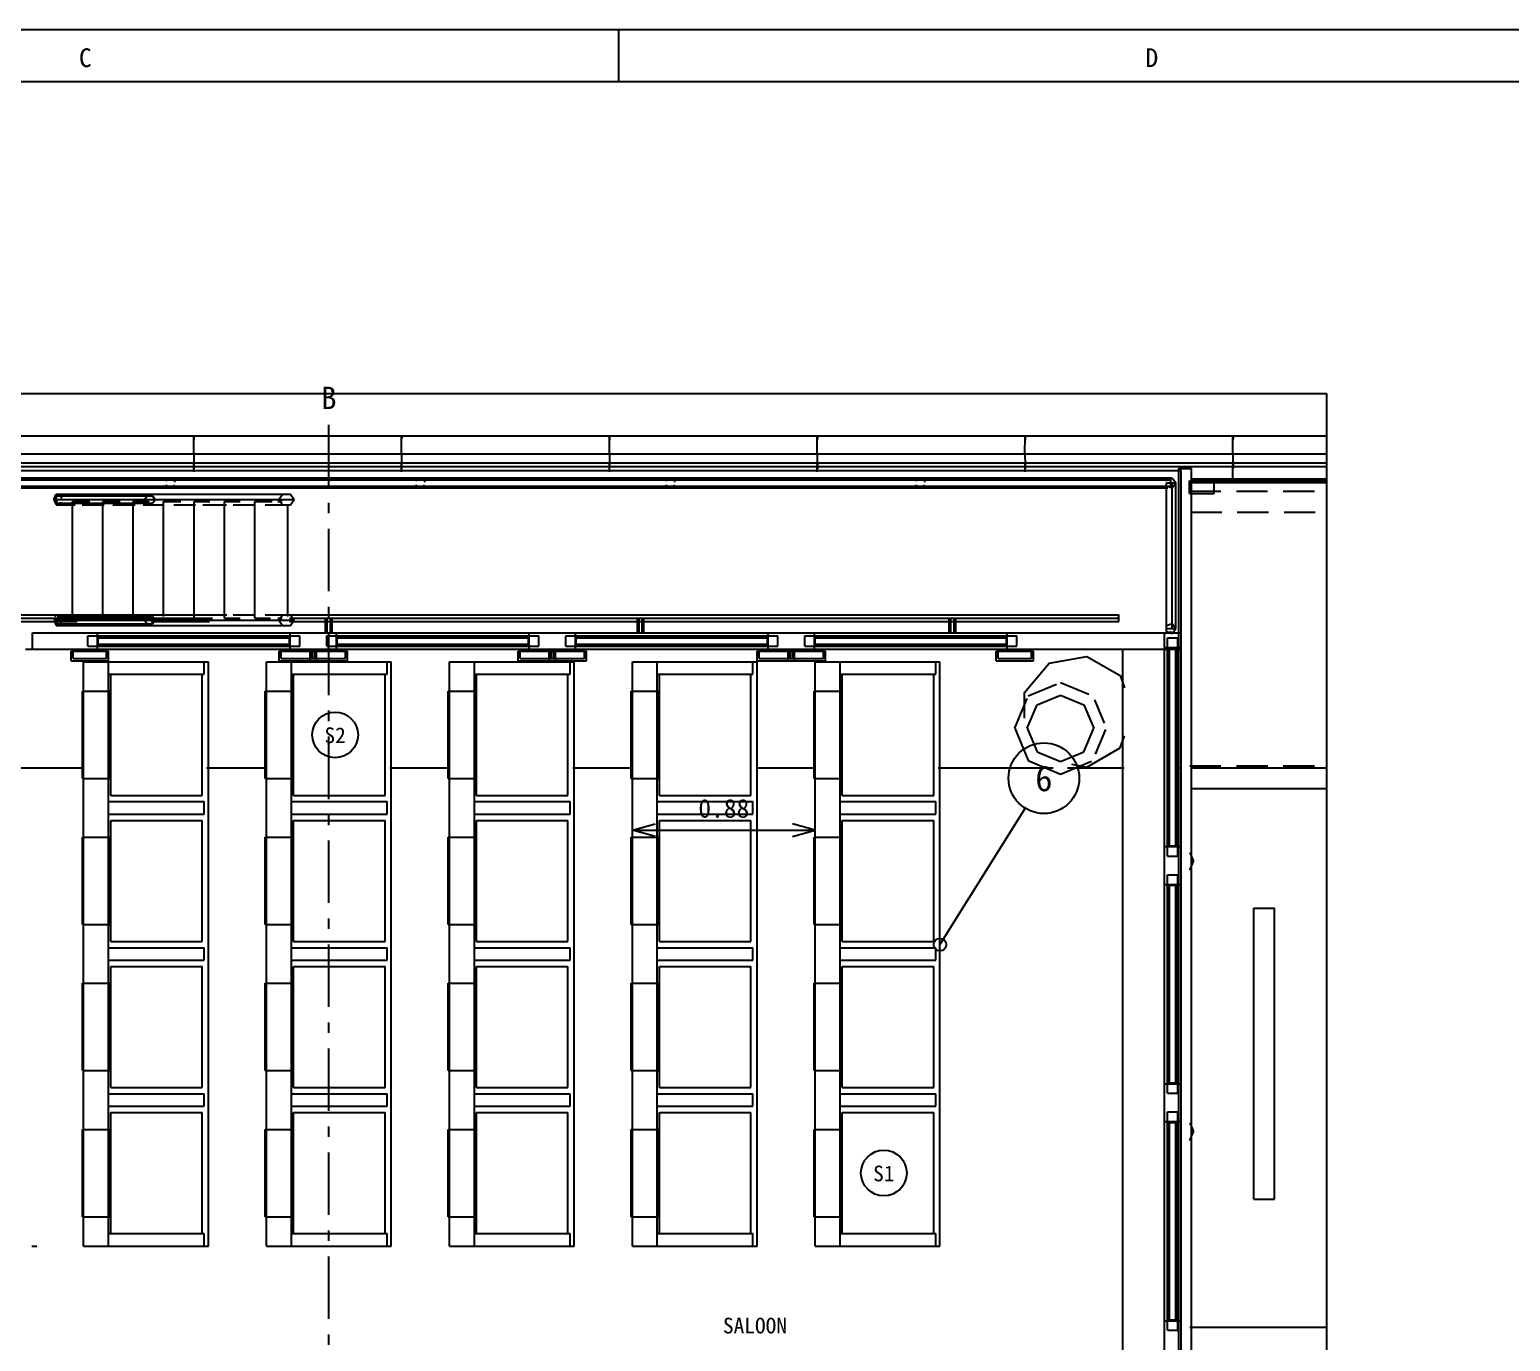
# Model space of a CAD drawing. Extents: x 5 to 836, y 5 to 589.
# Drawn here: x 261.2 to 403.7, y 462.8 to 589 of the extents above; entities that cross this region are included whole.
import ezdxf
from ezdxf.enums import TextEntityAlignment as Align

# ---------------------------------------------------------------- set-up
doc = ezdxf.new("R2010")
doc.units = 0
doc.linetypes.add('CENTER', pattern=[10, 6, -1.5, 1, -1.5])
doc.linetypes.add('DASHED', pattern=[4.5, 3, -1.5])
for name, color, linetype in [('CENTRE', 4, 'CENTER'), ('CUT', 7, 'CONTINUOUS'), ('DETAIL', 8, 'CONTINUOUS'), ('DIM', 3, 'CONTINUOUS'), ('FRAME', 7, 'CONTINUOUS'), ('MARKING', 4, 'DASHED'), ('OUTLINE', 7, 'CONTINUOUS'), ('RESOLVED', 3, 'CONTINUOUS'), ('RESOLVED-TEXT', 3, 'CONTINUOUS'), ('ROOM', 8, 'CONTINUOUS'), ('SEAT', 4, 'CONTINUOUS'), ('SEAT-TEXT', 4, 'CONTINUOUS'), ('TEXT', 7, 'CONTINUOUS'), ('THIN', 7, 'CONTINUOUS')]:
    doc.layers.add(name, color=color, linetype=linetype)

msp = doc.modelspace()

# ---------------------------------------------------------------- linework, layer by layer
at = {"layer": 'CENTRE'}
msp.add_line((290, 375), (290, 551), dxfattribs=at)
at = {"layer": 'CUT'}
for p, q in [((285.18, 543.8), (285.55, 544.32)), ((285.55, 544.32), (286.29, 544.32)), ((286.29, 544.32), (286.67, 543.8)), ((272.27, 543.8), (272.52, 544.15)), ((272.27, 543.8), (272.52, 543.45)), ((272.52, 544.15), (273.02, 544.15)), ((272.52, 543.45), (273.02, 543.45)), ((273.02, 544.15), (273.26, 543.8)), ((273.02, 543.45), (273.27, 543.8)), ((285.18, 543.8), (285.55, 543.28)), ((285.55, 543.28), (286.29, 543.28)), ((286.29, 543.28), (286.67, 543.8)), ((272.27, 532.2), (272.52, 532.55)), ((272.27, 532.2), (272.52, 531.85)), ((272.52, 532.55), (273.02, 532.55)), ((272.52, 531.85), (273.02, 531.85)), ((273.02, 532.55), (273.26, 532.2)), ((273.02, 531.85), (273.26, 532.2)), ((285.18, 532.2), (285.55, 532.72)), ((285.18, 532.2), (285.55, 531.68)), ((285.55, 532.72), (286.29, 532.72)), ((285.55, 531.68), (286.29, 531.68)), ((286.29, 532.72), (286.67, 532.2)), ((286.29, 531.68), (286.67, 532.2)), ((261.48, 531), (267.72, 531)), ((261.48, 529.4), (261.48, 531)), ((266.8, 530.7), (267.8, 530.7)), ((266.8, 529.7), (266.8, 530.7)), ((267.72, 529.4), (267.72, 531)), ((267.8, 529.7), (267.8, 530.7)), ((267.8, 530.5), (286.2, 530.5)), ((286.2, 529.7), (286.2, 530.7)), ((286.2, 530.7), (287.2, 530.7)), ((286.28, 531), (290.72, 531)), ((286.28, 529.4), (286.28, 531)), ((287.2, 529.7), (287.2, 530.7)), ((289.8, 530.7), (290.8, 530.7)), ((289.8, 529.7), (289.8, 530.7)), ((290.72, 529.4), (290.72, 531)), ((290.8, 529.7), (290.8, 530.7)), ((290.8, 530.5), (309.2, 530.5)), ((309.2, 529.7), (309.2, 530.7)), ((309.2, 530.7), (310.2, 530.7)), ((309.28, 531), (313.72, 531)), ((309.28, 529.4), (309.28, 531)), ((310.2, 529.7), (310.2, 530.7)), ((312.8, 530.7), (313.8, 530.7)), ((312.8, 529.7), (312.8, 530.7)), ((313.72, 529.4), (313.72, 531)), ((313.8, 529.7), (313.8, 530.7)), ((313.8, 530.5), (332.2, 530.5)), ((332.2, 529.7), (332.2, 530.7)), ((332.2, 530.7), (333.2, 530.7)), ((332.28, 531), (336.72, 531)), ((332.28, 529.4), (332.28, 531)), ((333.2, 529.7), (333.2, 530.7)), ((335.8, 530.7), (336.8, 530.7)), ((335.8, 529.7), (335.8, 530.7)), ((336.72, 529.4), (336.72, 531)), ((336.8, 529.7), (336.8, 530.7)), ((336.8, 530.5), (355.2, 530.5)), ((355.2, 529.7), (355.2, 530.7)), ((355.2, 530.7), (356.2, 530.7)), ((355.28, 531), (372, 531)), ((355.28, 529.4), (355.28, 531)), ((356.2, 529.7), (356.2, 530.7)), ((370.4, 529.58), (370.4, 531)), ((370.7, 530.5), (371.7, 530.5)), ((370.7, 529.5), (370.7, 530.5)), ((371.7, 529.5), (371.7, 530.5)), ((372, 529.4), (372, 531)), ((261.48, 529.4), (267.72, 529.4)), ((265.4, 529.3), (268.6, 529.3)), ((265.4, 528.5), (265.4, 529.3)), ((266.8, 529.7), (267.8, 529.7)), ((267.8, 529.9), (286.2, 529.9)), ((268.6, 528.5), (268.6, 529.3)), ((285.4, 529.3), (291.6, 529.3)), ((285.4, 528.5), (285.4, 529.3)), ((286.2, 529.7), (287.2, 529.7)), ((286.28, 529.4), (290.72, 529.4)), ((288.4, 528.5), (288.4, 529.3)), ((288.6, 528.5), (288.6, 529.3)), ((289.8, 529.7), (290.8, 529.7)), ((290.8, 529.9), (309.2, 529.9)), ((291.6, 528.5), (291.6, 529.3)), ((308.4, 529.3), (314.6, 529.3)), ((308.4, 528.5), (308.4, 529.3)), ((309.2, 529.7), (310.2, 529.7)), ((309.28, 529.4), (313.72, 529.4)), ((311.4, 528.5), (311.4, 529.3)), ((311.6, 528.5), (311.6, 529.3)), ((312.8, 529.7), (313.8, 529.7)), ((313.8, 529.9), (332.2, 529.9)), ((314.6, 528.5), (314.6, 529.3)), ((331.4, 529.3), (337.6, 529.3)), ((331.4, 528.5), (331.4, 529.3)), ((332.2, 529.7), (333.2, 529.7)), ((332.28, 529.4), (336.72, 529.4)), ((334.4, 528.5), (334.4, 529.3)), ((334.6, 528.5), (334.6, 529.3)), ((335.8, 529.7), (336.8, 529.7)), ((336.8, 529.9), (355.2, 529.9)), ((337.6, 528.5), (337.6, 529.3)), ((354.4, 529.3), (357.6, 529.3)), ((354.4, 528.5), (354.4, 529.3)), ((355.2, 529.7), (356.2, 529.7)), ((355.28, 529.4), (372, 529.4)), ((357.6, 528.5), (357.6, 529.3)), ((370.4, 529.58), (372, 529.58)), ((370.7, 529.5), (371.7, 529.5)), ((370.9, 510.5), (370.9, 529.5)), ((371.5, 510.5), (371.5, 529.5)), ((265.4, 528.5), (268.6, 528.5)), ((285.4, 528.5), (291.6, 528.5)), ((308.4, 528.5), (314.6, 528.5)), ((331.4, 528.5), (337.6, 528.5)), ((354.4, 528.5), (357.6, 528.5)), ((370.4, 506.78), (370.4, 510.42)), ((370.4, 510.42), (372, 510.42)), ((370.7, 510.5), (371.7, 510.5)), ((370.7, 509.5), (370.7, 510.5)), ((371.7, 509.5), (371.7, 510.5)), ((372, 506.78), (372, 510.42)), ((370.7, 509.5), (371.7, 509.5)), ((370.7, 506.7), (370.7, 507.7)), ((370.7, 507.7), (371.7, 507.7)), ((371.7, 506.7), (371.7, 507.7)), ((370.4, 506.78), (372, 506.78)), ((370.7, 506.7), (371.7, 506.7)), ((370.9, 487.7), (370.9, 506.7)), ((371.5, 487.7), (371.5, 506.7)), ((370.4, 483.98), (370.4, 487.62)), ((370.4, 487.62), (372, 487.62)), ((370.7, 487.7), (371.7, 487.7)), ((370.7, 486.7), (370.7, 487.7)), ((371.7, 486.7), (371.7, 487.7)), ((372, 483.98), (372, 487.62)), ((370.7, 486.7), (371.7, 486.7)), ((370.7, 483.9), (370.7, 484.9)), ((370.7, 484.9), (371.7, 484.9)), ((371.7, 483.9), (371.7, 484.9)), ((370.4, 483.98), (372, 483.98)), ((370.7, 483.9), (371.7, 483.9)), ((370.9, 464.9), (370.9, 483.9)), ((371.5, 464.9), (371.5, 483.9)), ((370.4, 461.18), (370.4, 464.82)), ((370.4, 464.82), (372, 464.82)), ((370.7, 464.9), (371.7, 464.9)), ((370.7, 463.9), (370.7, 464.9)), ((371.7, 463.9), (371.7, 464.9)), ((372, 461.18), (372, 464.82)), ((370.7, 463.9), (371.7, 463.9))]:
    msp.add_line(p, q, dxfattribs=at)
at = {"layer": 'DETAIL'}
for p, q in [((212.8, 549.93), (386, 549.93)), ((276.99, 548.2), (277, 549.93)), ((277, 549.94), (277, 549.67)), ((277, 548.2), (277, 549.93)), ((277, 549.93), (277, 549.53)), ((277, 549.67), (277, 549.93)), ((277, 549.93), (277, 549.67)), ((296.99, 548.2), (297, 549.93)), ((296.99, 548.2), (296.99, 549.93)), ((297, 549.93), (297, 549.67)), ((297.01, 549.93), (297.01, 549.67)), ((316.98, 549.93), (316.99, 549.53)), ((316.99, 548.2), (316.99, 549.93)), ((317, 549.67), (317.01, 549.93)), ((317.01, 549.93), (317.01, 549.67)), ((336.98, 549.93), (336.98, 549.53)), ((336.98, 548.2), (336.99, 549.93)), ((336.99, 548.2), (336.99, 549.93)), ((337.01, 549.93), (337.01, 549.67)), ((337.01, 549.67), (337.01, 549.93)), ((337.01, 549.93), (337.01, 549.67)), ((356.98, 548.2), (356.99, 549.93)), ((356.99, 549.93), (356.99, 549.53)), ((357.01, 549.93), (357.01, 549.67)), ((357.01, 549.67), (357.01, 549.93)), ((376.97, 548.2), (376.99, 549.93)), ((376.98, 548.2), (376.99, 549.93)), ((376.99, 549.93), (376.99, 549.53)), ((377.01, 549.93), (377.01, 549.67)), ((377.01, 549.67), (377.01, 549.93)), ((377.01, 549.93), (377.02, 549.67)), ((212.81, 548.2), (386, 548.2)), ((212.82, 547.35), (386, 547.35)), ((276.99, 548.2), (277, 547.13)), ((277, 548.2), (277, 547.13)), ((277, 547.35), (277, 547.08)), ((277, 546.99), (277, 547.35)), ((277, 547.08), (277, 547.35)), ((296.99, 548.2), (297, 547.13)), ((296.99, 548.2), (296.99, 547.13)), ((297, 547.35), (297, 547.08)), ((297, 546.99), (297, 547.35)), ((297, 547.08), (297, 547.35)), ((297, 547.35), (297, 547.08)), ((316.99, 548.2), (316.99, 547.13)), ((316.99, 546.99), (317, 547.35)), ((317, 547.35), (317, 547.08)), ((317, 546.99), (317, 547.35)), ((317, 547.08), (317, 547.35)), ((336.98, 548.2), (336.99, 547.13)), ((336.99, 548.2), (336.99, 547.13)), ((336.99, 546.99), (337, 547.35)), ((337, 547.35), (337, 547.08)), ((337, 547.08), (337, 547.35)), ((356.98, 548.2), (356.99, 547.13)), ((356.99, 546.99), (357, 547.35)), ((357, 547.35), (357, 547.08)), ((357, 547.08), (357, 547.35)), ((376.97, 548.2), (376.98, 547.13)), ((376.98, 548.2), (376.98, 547.13)), ((376.99, 546.99), (377, 547.35)), ((377, 547.35), (377.01, 547.08)), ((377, 547.08), (377, 547.35)), ((107.3, 545.88), (371, 545.88)), ((212.82, 546.99), (386, 546.99)), ((212.83, 546.6), (372, 546.6)), ((274.38, 545.69), (274.94, 545.88)), ((274.94, 545.88), (275.22, 545.5)), ((277, 546.47), (277, 546.99)), ((277, 546.99), (277, 546.75)), ((297, 546.47), (297, 546.99)), ((297, 546.99), (297, 546.75)), ((298.44, 545.69), (299, 545.88)), ((299, 545.88), (299.27, 545.5)), ((317, 546.47), (317, 546.99)), ((322.49, 545.69), (323.05, 545.88)), ((323.05, 545.88), (323.33, 545.5)), ((336.99, 546.47), (336.99, 546.99)), ((336.99, 546.99), (337, 546.75)), ((346.54, 545.69), (347.1, 545.88)), ((347.1, 545.88), (347.38, 545.5)), ((356.99, 546.47), (356.99, 546.99)), ((356.99, 546.99), (357, 546.75)), ((370.6, 545.69), (371.15, 545.88)), ((371, 545.02), (371, 545.88)), ((371.15, 545.88), (371.5, 545.4)), ((371.8, 546.8), (373, 546.8)), ((371.8, 379.2), (371.8, 546.8)), ((372, 379.4), (372, 546.6)), ((372.94, 545.81), (386, 545.81)), ((373, 379.2), (373, 546.8)), ((376.99, 545.81), (376.99, 546.99)), ((376.99, 546.99), (376.99, 546.75)), ((376.99, 545.81), (376.99, 546.05)), ((376.99, 545.81), (377, 545.45)), ((377, 545.86), (377, 545.45)), ((95.12, 544.92), (370.72, 544.92)), ((105.34, 545.09), (371, 545.09)), ((106.46, 545.69), (371, 545.69)), ((263.52, 543.8), (263.76, 544.32)), ((263.76, 544.32), (286.29, 544.32)), ((264.24, 544.32), (264.34, 544.11)), ((274.38, 545.58), (274.38, 545.69)), ((274.38, 545.11), (274.38, 545.22)), ((274.38, 545.11), (274.94, 544.92)), ((274.94, 544.92), (275.15, 545.21)), ((298.44, 545.58), (298.44, 545.69)), ((298.44, 545.11), (298.44, 545.22)), ((298.44, 545.11), (299, 544.92)), ((299, 544.92), (299.2, 545.21)), ((322.49, 545.58), (322.49, 545.69)), ((322.49, 545.11), (322.49, 545.22)), ((322.49, 545.11), (323.05, 544.92)), ((323.05, 544.92), (323.26, 545.21)), ((346.54, 545.58), (346.54, 545.69)), ((346.54, 545.11), (346.54, 545.22)), ((346.54, 545.11), (347.1, 544.92)), ((347.1, 544.92), (347.31, 545.21)), ((370.6, 545.58), (370.6, 545.69)), ((370.6, 545.4), (371.5, 545.4)), ((370.6, 531.11), (370.6, 545.4)), ((370.6, 545.11), (371.15, 544.92)), ((371.15, 544.92), (371.5, 545.4)), ((371.15, 531.4), (371.15, 545.4)), ((371.5, 531.4), (371.5, 545.4)), ((372.8, 545.6), (386, 545.6)), ((372.8, 544.4), (372.8, 545.6)), ((372.8, 544.4), (375.2, 544.4)), ((372.81, 545.45), (386, 545.45)), ((375.2, 544.4), (375.2, 545.6)), ((377, 545.45), (377, 545.58)), ((263.52, 543.8), (286.67, 543.8)), ((263.52, 543.8), (263.76, 543.28)), ((263.68, 543.8), (263.84, 544.15)), ((263.68, 543.8), (263.84, 543.45)), ((263.76, 543.28), (265.57, 543.28)), ((263.84, 544.15), (273.02, 544.15)), ((263.84, 543.45), (273.02, 543.45)), ((264.16, 544.15), (264.27, 543.92)), ((264.16, 543.45), (264.22, 543.57)), ((264.24, 543.28), (264.29, 543.38)), ((265.32, 543.6), (266.99, 543.6)), ((265.32, 532.54), (265.32, 543.6)), ((266.27, 543.28), (268.37, 543.28)), ((268.25, 543.6), (269.92, 543.6)), ((268.25, 532.54), (268.25, 543.6)), ((269.21, 543.28), (271.36, 543.28)), ((271.17, 543.6), (272.7, 543.6)), ((271.17, 532.54), (271.17, 543.6)), ((272.14, 543.28), (274.15, 543.28)), ((274.09, 543.6), (275.76, 543.6)), ((274.09, 532.54), (274.09, 543.6)), ((275.07, 543.28), (277.17, 543.28)), ((277.02, 543.6), (278.55, 543.6)), ((277.02, 532.4), (277.02, 543.6)), ((277.87, 543.28), (280.15, 543.28)), ((279.94, 543.6), (281.47, 543.6)), ((279.94, 532.4), (279.94, 543.6)), ((280.8, 543.28), (282.94, 543.28)), ((282.86, 543.6), (284.53, 543.6)), ((282.86, 532.4), (282.86, 543.6)), ((283.88, 543.28), (286.29, 543.28)), ((285.09, 543.6), (285.51, 543.6)), ((286.06, 532.54), (286.06, 543.32)), ((108, 532.71), (280.19, 532.71)), ((108, 532.4), (278.79, 532.4)), ((108, 532.09), (265.77, 532.09)), ((263.52, 532.2), (286.67, 532.2)), ((263.52, 532.2), (263.76, 531.68)), ((263.66, 532.51), (263.76, 532.72)), ((263.68, 532.2), (263.84, 531.85)), ((263.76, 531.68), (286.29, 531.68)), ((263.84, 532.55), (273.02, 532.55)), ((263.84, 531.85), (273.02, 531.85)), ((264.16, 531.85), (264.22, 531.97)), ((264.24, 532.72), (264.34, 532.51)), ((264.24, 531.68), (264.29, 531.78)), ((272.91, 532.09), (278.51, 532.09)), ((279.94, 532.4), (281.47, 532.4)), ((280.8, 532.71), (282.94, 532.71)), ((282.86, 532.4), (284.39, 532.4)), ((283.88, 532.71), (366, 532.71)), ((285.09, 532.4), (285.51, 532.4)), ((286.21, 532.4), (366, 532.4)), ((286.21, 532.09), (366, 532.09)), ((289.68, 531), (289.68, 532.4)), ((289.84, 531), (289.84, 532.4)), ((290.16, 531), (290.16, 532.4)), ((290.32, 531), (290.32, 532.4)), ((319.68, 531), (319.68, 532.4)), ((319.84, 531), (319.84, 532.4)), ((320.16, 531), (320.16, 532.4)), ((320.32, 531), (320.32, 532.4)), ((349.68, 531), (349.68, 532.4)), ((349.84, 531), (349.84, 532.4)), ((350.16, 531), (350.16, 532.4)), ((350.32, 531), (350.32, 532.4)), ((366, 532.09), (366, 532.71)), ((370.6, 531.69), (371.15, 531.88)), ((371.15, 531.88), (371.5, 531.4)), ((261.48, 531), (372, 531)), ((261.48, 529.4), (261.48, 531)), ((266.8, 530.7), (287.2, 530.7)), ((266.8, 529.7), (266.8, 530.7)), ((267.72, 529.4), (267.72, 531)), ((267.8, 529.7), (267.8, 530.7)), ((267.8, 530.5), (286.2, 530.5)), ((286.2, 529.7), (286.2, 530.7)), ((286.28, 529.4), (286.28, 531)), ((287.2, 529.7), (287.2, 530.7)), ((289.8, 530.7), (310.2, 530.7)), ((289.8, 529.7), (289.8, 530.7)), ((290.72, 529.4), (290.72, 531)), ((290.8, 529.7), (290.8, 530.7)), ((290.8, 530.5), (309.2, 530.5)), ((309.2, 529.7), (309.2, 530.7)), ((309.28, 529.4), (309.28, 531)), ((310.2, 529.7), (310.2, 530.7)), ((312.8, 530.7), (333.2, 530.7)), ((312.8, 529.7), (312.8, 530.7)), ((313.72, 529.4), (313.72, 531)), ((313.8, 529.7), (313.8, 530.7)), ((313.8, 530.5), (332.2, 530.5)), ((332.2, 529.7), (332.2, 530.7)), ((332.28, 529.4), (332.28, 531)), ((333.2, 529.7), (333.2, 530.7)), ((335.8, 530.7), (356.2, 530.7)), ((335.8, 529.7), (335.8, 530.7)), ((336.72, 529.4), (336.72, 531)), ((336.8, 529.7), (336.8, 530.7)), ((336.8, 530.5), (355.2, 530.5)), ((355.2, 529.7), (355.2, 530.7)), ((355.28, 529.4), (355.28, 531)), ((356.2, 529.7), (356.2, 530.7)), ((370.4, 395), (370.4, 531)), ((370.6, 531.4), (371.5, 531.4)), ((370.6, 531.11), (371.15, 530.92)), ((370.7, 530.5), (371.7, 530.5)), ((370.7, 509.5), (370.7, 530.5)), ((371.15, 530.92), (371.5, 531.4)), ((371.7, 509.5), (371.7, 530.5)), ((261.48, 529.4), (370.47, 529.4)), ((265.2, 529.22), (268.8, 529.22)), ((265.2, 528.3), (265.2, 529.22)), ((265.4, 529.3), (268.6, 529.3)), ((265.4, 529.17), (265.4, 529.3)), ((266.8, 529.7), (287.2, 529.7)), ((267.8, 529.9), (286.2, 529.9)), ((268.6, 528.5), (268.6, 529.3)), ((268.8, 528.3), (268.8, 529.22)), ((285.2, 529.22), (291.8, 529.22)), ((285.2, 528.3), (285.2, 529.22)), ((285.4, 529.3), (291.6, 529.3)), ((285.4, 529.17), (285.4, 529.3)), ((288.2, 528.3), (288.2, 529.22)), ((288.4, 529.17), (288.4, 529.3)), ((288.6, 529.17), (288.6, 529.3)), ((288.8, 528.3), (288.8, 529.22)), ((289.8, 529.7), (310.2, 529.7)), ((290.8, 529.9), (309.2, 529.9)), ((291.6, 528.5), (291.6, 529.3)), ((291.8, 528.3), (291.8, 529.22)), ((308.2, 529.22), (314.8, 529.22)), ((308.2, 528.3), (308.2, 529.22)), ((308.4, 529.3), (314.6, 529.3)), ((308.4, 529.17), (308.4, 529.3)), ((311.2, 528.3), (311.2, 529.22)), ((311.4, 529.17), (311.4, 529.3)), ((311.6, 529.17), (311.6, 529.3)), ((311.8, 528.3), (311.8, 529.22)), ((312.8, 529.7), (333.2, 529.7)), ((313.8, 529.9), (332.2, 529.9)), ((314.6, 528.5), (314.6, 529.3)), ((314.8, 528.3), (314.8, 529.22)), ((331.2, 528.3), (331.2, 529.22)), ((331.2, 529.22), (337.8, 529.22)), ((331.4, 529.3), (337.6, 529.3)), ((331.4, 529.17), (331.4, 529.3)), ((334.2, 528.3), (334.2, 529.22)), ((334.4, 529.17), (334.4, 529.3)), ((334.6, 529.17), (334.6, 529.3)), ((334.8, 528.3), (334.8, 529.22)), ((335.8, 529.7), (356.2, 529.7)), ((336.8, 529.9), (355.2, 529.9)), ((337.6, 528.5), (337.6, 529.3)), ((337.8, 528.3), (337.8, 529.22)), ((354.2, 529.22), (357.8, 529.22)), ((354.2, 528.3), (354.2, 529.22)), ((354.4, 529.3), (357.6, 529.3)), ((354.4, 529.17), (354.4, 529.3)), ((357.6, 528.5), (357.6, 529.3)), ((357.8, 528.3), (357.8, 529.22)), ((359.3, 528.08), (362.94, 528.72)), ((362.94, 528.72), (366.14, 526.87)), ((366.4, 396.6), (366.4, 529.4)), ((370.4, 529.58), (372, 529.58)), ((370.7, 529.5), (371.7, 529.5)), ((370.9, 510.5), (370.9, 529.5)), ((371.5, 510.5), (371.5, 529.5)), ((371.86, 529.4), (372, 529.4)), ((265.2, 528.3), (268.8, 528.3)), ((266.4, 528.2), (278.4, 528.2)), ((266.4, 472), (266.4, 528.2)), ((268.8, 472), (268.8, 528.2)), ((278, 527), (278, 528.2)), ((278.4, 472), (278.4, 528.2)), ((284, 528.2), (296, 528.2)), ((284, 472), (284, 528.2)), ((285.2, 528.3), (291.8, 528.3)), ((286.4, 472), (286.4, 528.2)), ((295.6, 527), (295.6, 528.2)), ((296, 472), (296, 528.2)), ((301.6, 528.2), (313.6, 528.2)), ((301.6, 472), (301.6, 528.2)), ((304, 472), (304, 528.2)), ((308.2, 528.3), (314.8, 528.3)), ((313.2, 527), (313.2, 528.2)), ((313.6, 472), (313.6, 528.2)), ((319.2, 528.2), (331.2, 528.2)), ((319.2, 472), (319.2, 528.2)), ((321.6, 472), (321.6, 528.2)), ((330.8, 527), (330.8, 528.2)), ((331.2, 528.3), (337.8, 528.3)), ((331.2, 472), (331.2, 528.2)), ((336.8, 472), (336.8, 528.2)), ((336.8, 528.2), (348.8, 528.2)), ((339.2, 472), (339.2, 528.2)), ((348.4, 527), (348.4, 528.2)), ((348.8, 472), (348.8, 528.2)), ((354.2, 528.3), (357.8, 528.3)), ((356.93, 525.25), (359.3, 528.08)), ((268.8, 527), (278, 527)), ((269, 515.35), (269, 527)), ((277.8, 515.35), (277.8, 527)), ((286.4, 527), (295.6, 527)), ((286.6, 515.35), (286.6, 527)), ((295.4, 515.35), (295.4, 527)), ((304, 527), (313.2, 527)), ((304.2, 515.35), (304.2, 527)), ((313, 515.35), (313, 527)), ((321.6, 527), (330.8, 527)), ((321.8, 515.35), (321.8, 527)), ((330.6, 515.35), (330.6, 527)), ((339.2, 527), (348.4, 527)), ((339.4, 515.35), (339.4, 527)), ((348.2, 515.35), (348.2, 527)), ((357.29, 524.91), (360.03, 526.05)), ((360.4, 526.2), (363.14, 525.07)), ((366.14, 526.87), (366.56, 525.71)), ((266.28, 516.98), (266.28, 525.38)), ((266.28, 525.38), (268.92, 525.38)), ((268.92, 516.98), (268.92, 525.38)), ((283.88, 525.38), (286.52, 525.38)), ((283.88, 516.98), (283.88, 525.38)), ((286.52, 516.98), (286.52, 525.38)), ((301.48, 525.38), (304.12, 525.38)), ((301.48, 516.98), (301.48, 525.38)), ((304.12, 516.98), (304.12, 525.38)), ((319.08, 525.38), (321.72, 525.38)), ((319.08, 516.98), (319.08, 525.38)), ((321.72, 516.98), (321.72, 525.38)), ((336.68, 525.38), (339.32, 525.38)), ((336.68, 516.98), (336.68, 525.38)), ((339.32, 516.98), (339.32, 525.38)), ((356, 521.8), (357.19, 524.66)), ((356.93, 522.78), (356.93, 525.25)), ((358.14, 524.06), (360.4, 525)), ((360.4, 525), (362.66, 524.06)), ((363.67, 524.54), (364.59, 522.3)), ((357.2, 521.8), (358.14, 524.06)), ((362.66, 524.06), (363.6, 521.8)), ((356, 521.8), (357.29, 518.69)), ((357.2, 521.8), (358.14, 519.54)), ((362.66, 519.54), (363.6, 521.8)), ((363.77, 519.31), (364.75, 521.68)), ((366.14, 519.93), (366.56, 521.09)), ((357.29, 518.69), (360.4, 517.4)), ((358.14, 519.54), (360.4, 518.6)), ((360.4, 518.6), (362.66, 519.54)), ((362.94, 518.08), (366.14, 519.93)), ((235.09, 518), (266.31, 518)), ((278.21, 518), (283.95, 518)), ((295.85, 518), (301.59, 518)), ((313.48, 518), (319.08, 518)), ((331.12, 518), (336.72, 518)), ((348.62, 518), (359.68, 518)), ((360.4, 517.4), (363.39, 518.64)), ((361.08, 518), (366.54, 518)), ((361.46, 518.34), (362.94, 518.08)), ((371.86, 518), (372, 518)), ((372.94, 518), (386, 518)), ((266.28, 516.98), (268.92, 516.98)), ((283.88, 516.98), (286.52, 516.98)), ((301.48, 516.98), (304.12, 516.98)), ((319.08, 516.98), (321.72, 516.98)), ((336.68, 516.98), (339.32, 516.98)), ((372.94, 516), (386, 516)), ((268.8, 514.75), (278, 514.75)), ((269, 515.35), (277.8, 515.35)), ((278, 513.55), (278, 514.75)), ((286.4, 514.75), (295.6, 514.75)), ((286.6, 515.35), (295.4, 515.35)), ((295.6, 513.55), (295.6, 514.75)), ((304, 514.75), (313.2, 514.75)), ((304.2, 515.35), (313, 515.35)), ((313.2, 513.55), (313.2, 514.75)), ((321.6, 514.75), (330.8, 514.75)), ((321.8, 515.35), (330.6, 515.35)), ((330.8, 513.55), (330.8, 514.75)), ((339.2, 514.75), (348.4, 514.75)), ((339.4, 515.35), (348.2, 515.35)), ((348.4, 513.55), (348.4, 514.75)), ((268.8, 513.55), (278, 513.55)), ((286.4, 513.55), (295.6, 513.55)), ((304, 513.55), (313.2, 513.55)), ((321.6, 513.55), (330.8, 513.55)), ((339.2, 513.55), (348.4, 513.55)), ((269, 501.3), (269, 512.95)), ((269, 512.95), (277.8, 512.95)), ((277.8, 501.3), (277.8, 512.95)), ((286.6, 512.95), (295.4, 512.95)), ((286.6, 501.3), (286.6, 512.95)), ((295.4, 501.3), (295.4, 512.95)), ((304.2, 512.95), (313, 512.95)), ((304.2, 501.3), (304.2, 512.95)), ((313, 501.3), (313, 512.95)), ((321.8, 512.95), (330.6, 512.95)), ((321.8, 501.3), (321.8, 512.95)), ((330.6, 501.3), (330.6, 512.95)), ((339.4, 512.95), (348.2, 512.95)), ((339.4, 501.3), (339.4, 512.95)), ((348.2, 501.3), (348.2, 512.95)), ((266.28, 502.93), (266.28, 511.32)), ((266.28, 511.32), (268.92, 511.32)), ((268.92, 502.93), (268.92, 511.32)), ((283.88, 511.32), (286.52, 511.32)), ((283.88, 502.93), (283.88, 511.32)), ((286.52, 502.93), (286.52, 511.32)), ((301.48, 511.32), (304.12, 511.32)), ((301.48, 502.93), (301.48, 511.32)), ((304.12, 502.93), (304.12, 511.32)), ((319.08, 511.32), (321.72, 511.32)), ((319.08, 502.93), (319.08, 511.32)), ((321.72, 502.93), (321.72, 511.32)), ((336.68, 511.32), (339.32, 511.32)), ((336.68, 502.93), (336.68, 511.32)), ((339.32, 502.93), (339.32, 511.32)), ((370.4, 510.42), (372, 510.42)), ((370.7, 510.5), (371.7, 510.5)), ((370.7, 509.5), (371.7, 509.5)), ((372.85, 509.85), (373.2, 509)), ((372.85, 508.15), (373.2, 509)), ((370.7, 486.7), (370.7, 507.7)), ((370.7, 507.7), (371.7, 507.7)), ((371.7, 486.7), (371.7, 507.7)), ((370.4, 506.78), (372, 506.78)), ((370.7, 506.7), (371.7, 506.7)), ((370.9, 487.7), (370.9, 506.7)), ((371.5, 487.7), (371.5, 506.7)), ((379, 504.5), (381, 504.5)), ((379, 476.5), (379, 504.5)), ((381, 476.5), (381, 504.5)), ((266.28, 502.93), (268.92, 502.93)), ((283.88, 502.93), (286.52, 502.93)), ((301.48, 502.93), (304.12, 502.93)), ((319.08, 502.93), (321.72, 502.93)), ((336.68, 502.93), (339.32, 502.93)), ((268.8, 500.7), (278, 500.7)), ((269, 501.3), (277.8, 501.3)), ((278, 499.5), (278, 500.7)), ((286.4, 500.7), (295.6, 500.7)), ((286.6, 501.3), (295.4, 501.3)), ((295.6, 499.5), (295.6, 500.7)), ((304, 500.7), (313.2, 500.7)), ((304.2, 501.3), (313, 501.3)), ((313.2, 499.5), (313.2, 500.7)), ((321.6, 500.7), (330.8, 500.7)), ((321.8, 501.3), (330.6, 501.3)), ((330.8, 499.5), (330.8, 500.7)), ((339.2, 500.7), (348.4, 500.7)), ((339.4, 501.3), (348.2, 501.3)), ((348.4, 499.5), (348.4, 500.7)), ((268.8, 499.5), (278, 499.5)), ((269, 487.25), (269, 498.9)), ((269, 498.9), (277.8, 498.9)), ((277.8, 487.25), (277.8, 498.9)), ((286.4, 499.5), (295.6, 499.5)), ((286.6, 498.9), (295.4, 498.9)), ((286.6, 487.25), (286.6, 498.9)), ((295.4, 487.25), (295.4, 498.9)), ((304, 499.5), (313.2, 499.5)), ((304.2, 498.9), (313, 498.9)), ((304.2, 487.25), (304.2, 498.9)), ((313, 487.25), (313, 498.9)), ((321.6, 499.5), (330.8, 499.5)), ((321.8, 498.9), (330.6, 498.9)), ((321.8, 487.25), (321.8, 498.9)), ((330.6, 487.25), (330.6, 498.9)), ((339.2, 499.5), (348.4, 499.5)), ((339.4, 498.9), (348.2, 498.9)), ((339.4, 487.25), (339.4, 498.9)), ((348.2, 487.25), (348.2, 498.9)), ((266.28, 488.88), (266.28, 497.28)), ((266.28, 497.28), (268.92, 497.28)), ((268.92, 488.88), (268.92, 497.28)), ((283.88, 497.28), (286.52, 497.28)), ((283.88, 488.88), (283.88, 497.28)), ((286.52, 488.88), (286.52, 497.28)), ((301.48, 497.28), (304.12, 497.28)), ((301.48, 488.88), (301.48, 497.28)), ((304.12, 488.88), (304.12, 497.28)), ((319.08, 497.28), (321.72, 497.28)), ((319.08, 488.88), (319.08, 497.28)), ((321.72, 488.88), (321.72, 497.28)), ((336.68, 497.28), (339.32, 497.28)), ((336.68, 488.88), (336.68, 497.28)), ((339.32, 488.88), (339.32, 497.28)), ((266.28, 488.88), (268.92, 488.88)), ((283.88, 488.88), (286.52, 488.88)), ((301.48, 488.88), (304.12, 488.88)), ((319.08, 488.88), (321.72, 488.88)), ((336.68, 488.88), (339.32, 488.88)), ((370.4, 487.62), (372, 487.62)), ((370.7, 487.7), (371.7, 487.7)), ((268.8, 486.65), (278, 486.65)), ((269, 487.25), (277.8, 487.25)), ((278, 485.45), (278, 486.65)), ((286.4, 486.65), (295.6, 486.65)), ((286.6, 487.25), (295.4, 487.25)), ((295.6, 485.45), (295.6, 486.65)), ((304, 486.65), (313.2, 486.65)), ((304.2, 487.25), (313, 487.25)), ((313.2, 485.45), (313.2, 486.65)), ((321.6, 486.65), (330.8, 486.65)), ((321.8, 487.25), (330.6, 487.25)), ((330.8, 485.45), (330.8, 486.65)), ((339.2, 486.65), (348.4, 486.65)), ((339.4, 487.25), (348.2, 487.25)), ((348.4, 485.45), (348.4, 486.65)), ((370.7, 486.7), (371.7, 486.7)), ((268.8, 485.45), (278, 485.45)), ((269, 484.85), (277.8, 484.85)), ((269, 473.2), (269, 484.85)), ((277.8, 473.2), (277.8, 484.85)), ((286.4, 485.45), (295.6, 485.45)), ((286.6, 484.85), (295.4, 484.85)), ((286.6, 473.2), (286.6, 484.85)), ((295.4, 473.2), (295.4, 484.85)), ((304, 485.45), (313.2, 485.45)), ((304.2, 484.85), (313, 484.85)), ((304.2, 473.2), (304.2, 484.85)), ((313, 473.2), (313, 484.85)), ((321.6, 485.45), (330.8, 485.45)), ((321.8, 484.85), (330.6, 484.85)), ((321.8, 473.2), (321.8, 484.85)), ((330.6, 473.2), (330.6, 484.85)), ((339.2, 485.45), (348.4, 485.45)), ((339.4, 484.85), (348.2, 484.85)), ((339.4, 473.2), (339.4, 484.85)), ((348.2, 473.2), (348.2, 484.85)), ((370.7, 463.9), (370.7, 484.9)), ((370.7, 484.9), (371.7, 484.9)), ((371.7, 463.9), (371.7, 484.9)), ((266.28, 483.23), (268.92, 483.23)), ((266.28, 474.83), (266.28, 483.23)), ((268.92, 474.83), (268.92, 483.23)), ((283.88, 483.23), (286.52, 483.23)), ((283.88, 474.83), (283.88, 483.23)), ((286.52, 474.83), (286.52, 483.23)), ((301.48, 483.23), (304.12, 483.23)), ((301.48, 474.83), (301.48, 483.23)), ((304.12, 474.83), (304.12, 483.23)), ((319.08, 483.23), (321.72, 483.23)), ((319.08, 474.83), (319.08, 483.23)), ((321.72, 474.83), (321.72, 483.23)), ((336.68, 483.23), (339.32, 483.23)), ((336.68, 474.83), (336.68, 483.23)), ((339.32, 474.83), (339.32, 483.23)), ((370.4, 483.98), (372, 483.98)), ((370.7, 483.9), (371.7, 483.9)), ((370.9, 464.9), (370.9, 483.9)), ((371.5, 464.9), (371.5, 483.9)), ((372.85, 483.85), (373.2, 483)), ((372.85, 482.15), (373.2, 483)), ((379, 476.5), (381, 476.5)), ((266.28, 474.83), (268.92, 474.83)), ((283.88, 474.83), (286.52, 474.83)), ((301.48, 474.83), (304.12, 474.83)), ((319.08, 474.83), (321.72, 474.83)), ((336.68, 474.83), (339.32, 474.83)), ((268.8, 473.2), (278, 473.2)), ((278, 472), (278, 473.2)), ((286.4, 473.2), (295.6, 473.2)), ((295.6, 472), (295.6, 473.2)), ((304, 473.2), (313.2, 473.2)), ((313.2, 472), (313.2, 473.2)), ((321.6, 473.2), (330.8, 473.2)), ((330.8, 472), (330.8, 473.2)), ((339.2, 473.2), (348.4, 473.2)), ((348.4, 472), (348.4, 473.2)), ((266.4, 472), (278.4, 472)), ((284, 472), (296, 472)), ((301.6, 472), (313.6, 472)), ((319.2, 472), (331.2, 472)), ((336.8, 472), (348.8, 472)), ((370.4, 464.82), (372, 464.82)), ((370.7, 464.9), (371.7, 464.9)), ((370.7, 463.9), (371.7, 463.9)), ((372.86, 464.2), (386, 464.2))]:
    msp.add_line(p, q, dxfattribs=at)
at = {"layer": 'DIM'}
for p, q in [((319.2, 510), (319.2, 513.5)), ((336.8, 510), (336.8, 513.5)), ((319.2, 512), (321.4, 512.6)), ((319.2, 512), (336.8, 512)), ((321.4, 511.4), (319.2, 512)), ((336.8, 512), (334.6, 512.6)), ((334.6, 511.4), (336.8, 512)), ((261.4, 472), (261.9, 472))]:
    msp.add_line(p, q, dxfattribs=at)
at = {"layer": 'FRAME'}
msp.add_line((10, 584), (831, 584), dxfattribs=at)
at = {"layer": 'MARKING'}
for p, q in [((212.85, 545), (370.72, 545)), ((372.83, 544.6), (386, 544.6)), ((372.91, 542.6), (386, 542.6)), ((230.2, 531), (319.78, 531)), ((320.34, 531), (349.73, 531)), ((350.29, 531), (371, 531)), ((371, 531), (371, 531.14)), ((242.8, 529.4), (370.4, 529.4)), ((370.4, 529.26), (370.4, 529.4)), ((372.84, 518.2), (386, 518.2)), ((370.4, 506.73), (370.4, 510.65)), ((370.4, 483.92), (370.4, 487.84)), ((370.4, 461.11), (370.4, 465.03))]:
    msp.add_line(p, q, dxfattribs=at)
at = {"layer": 'OUTLINE'}
msp.add_line((372.83, 545.6), (386, 545.6), dxfattribs=at)
at = {"layer": 'RESOLVED'}
msp.add_line((357, 514.12), (348.8, 501), dxfattribs=at)
for centre, radius in [((358.8, 517), 3.4), ((348.8, 501), 0.6)]:
    msp.add_circle(centre, radius, dxfattribs=at)
at = {"layer": 'SEAT'}
for centre in [(290.6, 521.17), (343.4, 479.03)]:
    msp.add_circle(centre, 2.2, dxfattribs=at)
at = {"layer": 'THIN'}
for p, q in [((5, 589), (836, 589)), ((317.88, 589), (317.88, 584)), ((24, 554), (386, 554)), ((386, 554), (386, 372))]:
    msp.add_line(p, q, dxfattribs=at)

# ---------------------------------------------------------------- texts
at = {"layer": 'RESOLVED-TEXT'}
msp.add_text('6', height=2.45, dxfattribs=at).set_placement((358.8, 515.75), align=Align.CENTER)
at = {"layer": 'ROOM'}
msp.add_text('SALOON', height=1.51, dxfattribs=at).set_placement((331, 463.6), align=Align.CENTER)
at = {"layer": 'SEAT-TEXT'}
for s, p in [('S2', (290.6, 520.38)), ('S1', (343.4, 478.23))]:
    msp.add_text(s, height=1.51, dxfattribs=at).set_placement(p, align=Align.CENTER)
at = {"layer": 'TEXT'}
for s, height, p in [('C', 1.8, (266.56, 585.4)), ('D', 1.8, (369.19, 585.4)), ('B', 2.16, (290, 552.5)), ('0.88', 1.8, (328, 513.2))]:
    msp.add_text(s, height=height, dxfattribs=at).set_placement(p, align=Align.CENTER)

doc.saveas('drawing.dxf')
